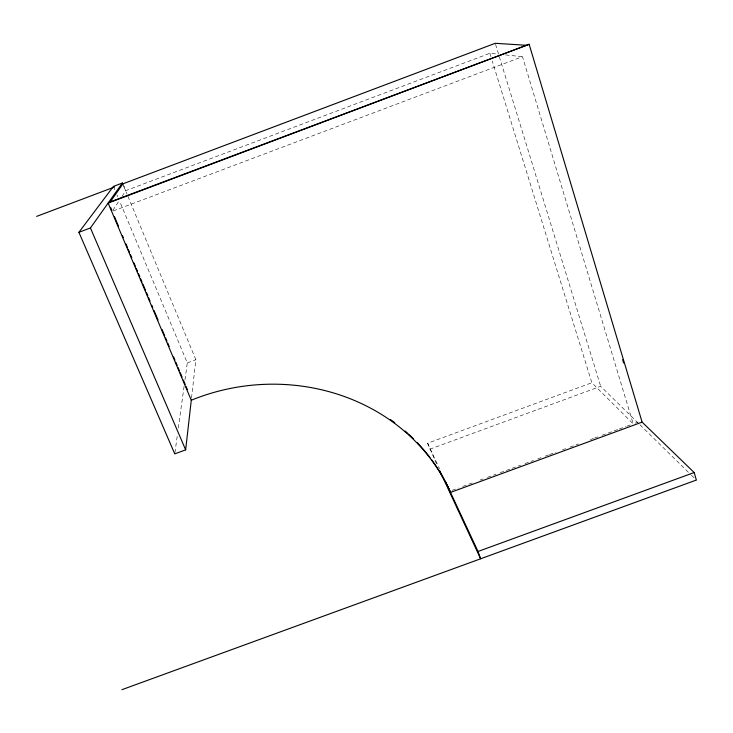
<?xml version="1.0" encoding="UTF-8"?>
<svg xmlns="http://www.w3.org/2000/svg" width="733" height="733" viewBox="0 0 733 733"><rect width="100%" height="100%" fill="white"/><g stroke="black" fill="none" stroke-linecap="round" stroke-linejoin="round"><path stroke-width="0.55" stroke-dasharray="3.67 2.75" d="M191.524 398.028L195.867 359.729L127.414 195.088M174.93 452.756L177.404 434.788M178.33 428.054L184.056 386.502M184.982 379.767L187.3 362.917L119.589 201.117M112.827 210.38L118.938 201.089M121.99 196.444L125.801 190.644L489.864 53.298L496.617 54.004M113.294 210.912L522.482 56.698L633.22 423.876L591.843 382.745L492.228 60.94M187.3 362.917L195.867 359.729M436.483 463.687L427.605 443.227L591.843 382.745M429.758 449.219L600.675 386.309L639.103 423.967M452.05 490.34L458.482 487.976M462.77 486.41L473.491 482.47M479.923 480.115L483.139 478.933M487.427 477.357L496.003 474.214M500.291 472.638L511.011 468.708M512.083 468.314L520.659 465.171M524.947 463.595L533.523 460.452M537.811 458.876L541.027 457.694M545.315 456.128L548.531 454.946M549.603 454.552L556.035 452.188M562.468 449.833L565.684 448.651M569.972 447.075L578.548 443.932M590.34 439.608L593.556 438.426M594.628 438.032L597.844 436.85M602.132 435.283L618.212 429.382M619.284 428.988L625.716 426.624M626.788 426.23L631.076 424.664M635.163 423.161L638.067 422.098M505.614 54.938L522.482 56.698M639.927 424.774L690.623 474.453M691.439 475.25L696.35 480.06M427.605 443.227L439.461 468.708M113.441 186.402L115.2 190.607M116.95 194.813L117.83 196.911M122.961 183.809L125.801 190.644M123.63 185.98L126.974 194.034M489.864 53.298L490.881 56.569M495.554 44.392L600.675 386.309"/><path stroke-width="1.1" d="M122.814 184.02L122.402 183.021L113.441 186.402L78.907 232.306L174.775 453.883L185.651 449.851L191.276 400.236L108.136 203.068L529.153 44.301L642.108 422.126L694.178 472.538L696.35 480.06L121.898 689.698M109.648 202.72L122.961 183.809L495.224 43.302L526.367 45.281M78.907 232.306L90.434 227.963L122.402 183.021M36.65 216.391L114.44 187.025M108.521 202.537L529.153 44.301M642.108 422.126L450.502 492.42A196.728 178.522 -7.4 0 0 191.276 400.236M445.637 481.957L478.008 551.473L694.178 472.538M439.837 470.925L480.619 558.784L478.008 551.473M90.434 227.963L185.651 449.851M110.61 207.485L111.819 210.353M114.44 216.583L118.444 226.085M122.448 235.586L123.336 237.694M126.012 244.025L127.34 247.195M128.229 249.302L129.567 252.464M130.456 254.58L131.793 257.741M134.011 263.019L135.348 266.189M136.237 268.296L137.575 271.467M138.464 273.574L139.801 276.735M140.69 278.852L142.019 282.013M142.908 284.129L145.583 290.46M146.472 292.568L147.8 295.738M148.698 297.845L150.027 301.016M151.804 305.23L152.693 307.347M154.031 310.508L158.035 320.009M162.039 329.502L164.705 335.833M165.594 337.95L166.932 341.111M167.82 343.227L169.158 346.388M173.602 356.944L174.94 360.105M175.828 362.221L177.166 365.382M178.055 367.499L179.383 370.66M180.272 372.767L182.059 376.991M183.387 380.161L185.165 384.376M186.063 386.493L187.391 389.654M622.629 359.701L623.609 362.991M390.249 419.413A196.187 178.101 -7.3 0 1 394.775 422.703M405.175 431.105A196.187 178.101 -7.3 0 1 407.658 433.304M408.473 434.037A196.187 178.101 -7.3 0 1 413.265 438.581M417.123 442.485A196.187 178.101 -7.3 0 1 430.042 457.621M431.398 459.426A196.187 178.101 -7.3 0 1 449.906 491.128"/></g></svg>
